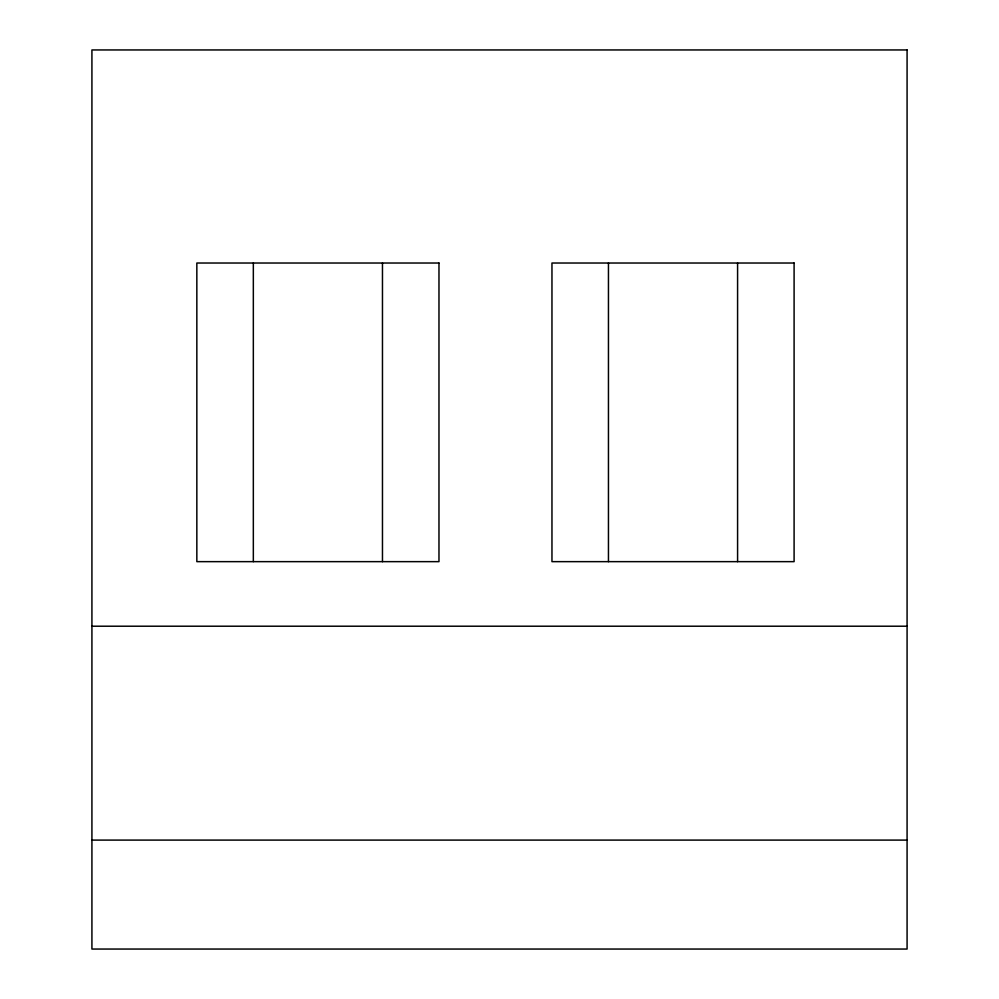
<?xml version="1.0" encoding="UTF-8"?>
<svg xmlns="http://www.w3.org/2000/svg" width="999" height="999" viewBox="0 0 999 999"><rect width="100%" height="100%" fill="white"/><g stroke="black" fill="none" stroke-linecap="round" stroke-linejoin="round"><path stroke-width="1.5" d="M91.92 626.211L907.08 626.211M91.92 840.097L907.08 840.097M737.587 263.024L737.587 561.65M608.453 263.024L608.453 561.65M382.467 263.024L382.467 561.65M253.334 263.024L253.334 561.65M907.08 49.95L91.92 49.95L91.92 949.05L907.08 949.05L907.08 49.95M438.973 263.024L196.84 263.024L196.84 561.65L438.973 561.65L438.973 263.024M794.093 263.024L551.96 263.024L551.96 561.65L794.093 561.65L794.093 263.024"/></g></svg>
